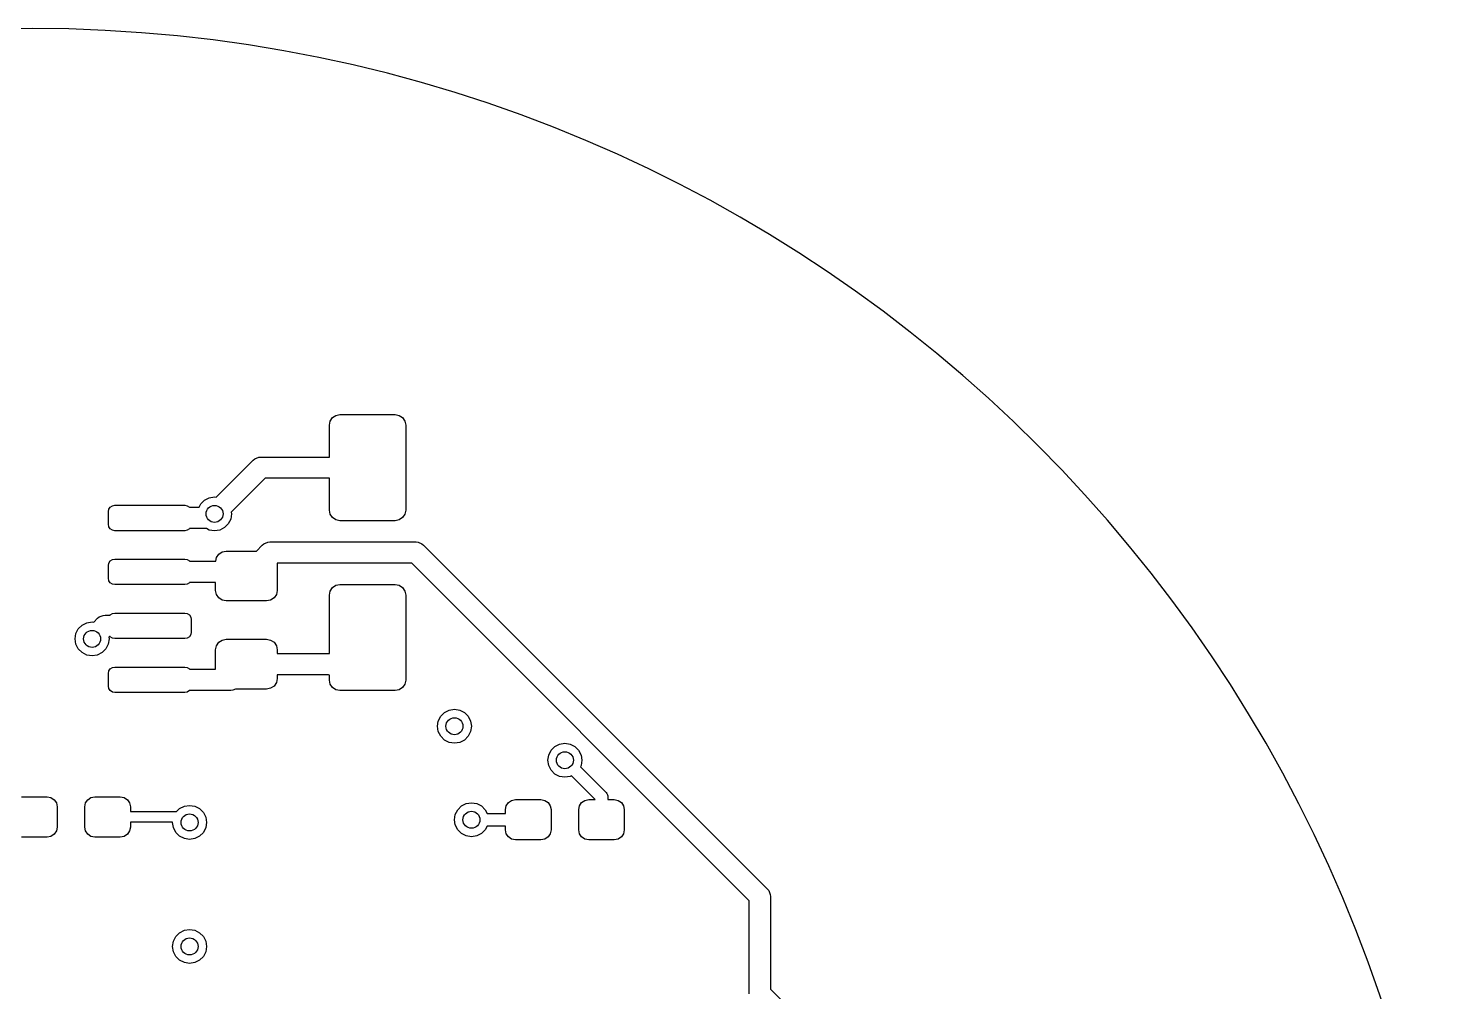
# Model space of a CAD drawing. Extents: x 116 to 183, y -110.2 to -37.6.
# Drawn here: x 149.37 to 182.95, y -60.24 to -37.57 of the extents above; entities that cross this region are included whole.
import ezdxf

# ---------------------------------------------------------------- set-up
doc = ezdxf.new("R2010")
doc.units = 0
doc.layers.add('BLACK', color=7, linetype='CONTINUOUS')

msp = doc.modelspace()

# ---------------------------------------------------------------- linework, layer by layer
at = {"layer": 'BLACK', "linetype": 'CONTINUOUS'}
for p, q in [((156.607329, -46.68003), (156.703, -46.661)), ((156.703, -46.661), (158.003, -46.661)), ((158.003, -46.661), (158.098671, -46.68003)), ((156.453, -46.911), (156.47203, -46.815329)), ((156.453, -47.661), (156.453, -46.911)), ((156.47203, -46.815329), (156.526223, -46.734223)), ((156.526223, -46.734223), (156.607329, -46.68003)), ((158.098671, -46.68003), (158.179777, -46.734223)), ((158.179777, -46.734223), (158.23397, -46.815329)), ((158.23397, -46.815329), (158.253, -46.911)), ((158.253, -46.911), (158.253, -48.911)), ((154.700108, -47.703132), (154.790228, -47.665803)), ((154.790228, -47.665803), (154.790237, -47.665803)), ((154.790237, -47.665803), (154.839, -47.661)), ((154.839, -47.661), (156.453, -47.661)), ((153.790095, -48.60635), (154.662224, -47.734223)), ((154.662224, -47.734223), (154.700108, -47.703132)), ((154.942553, -48.161), (154.143649, -48.959904)), ((156.453, -48.161), (154.942553, -48.161)), ((156.453, -48.911), (156.453, -48.161)), ((153.426393, -48.764886), (153.514886, -48.676393)), ((153.514886, -48.676393), (153.626393, -48.619577)), ((153.626393, -48.619577), (153.75, -48.6)), ((153.75, -48.6), (153.790095, -48.60635)), ((151.25, -48.945), (151.261418, -48.887597)), ((151.25, -49.245), (151.25, -48.945)), ((151.261418, -48.887597), (151.293934, -48.838934)), ((151.293934, -48.838934), (151.342597, -48.806418)), ((151.342597, -48.806418), (151.4, -48.795)), ((151.4, -48.795), (153.05, -48.795)), ((153.05, -48.795), (153.107403, -48.806418)), ((153.107403, -48.806418), (153.156066, -48.838934)), ((153.156066, -48.838934), (153.160119, -48.845)), ((153.160119, -48.845), (153.385573, -48.845)), ((153.385573, -48.845), (153.426393, -48.764886)), ((154.15, -49), (154.130423, -49.123607)), ((154.143649, -48.959904), (154.15, -49)), ((156.47203, -49.006671), (156.453, -48.911)), ((156.526223, -49.087777), (156.47203, -49.006671)), ((158.23397, -49.006671), (158.179777, -49.087777)), ((158.253, -48.911), (158.23397, -49.006671)), ((151.261418, -49.302403), (151.25, -49.245)), ((151.293934, -49.351066), (151.261418, -49.302403)), ((151.342597, -49.383582), (151.293934, -49.351066)), ((153.156066, -49.351066), (153.107403, -49.383582)), ((153.160119, -49.345), (153.156066, -49.351066)), ((153.556872, -49.345), (153.160119, -49.345)), ((153.626393, -49.380423), (153.556872, -49.345)), ((153.985114, -49.323607), (153.873607, -49.380423)), ((154.073607, -49.235114), (153.985114, -49.323607)), ((154.130423, -49.123607), (154.073607, -49.235114)), ((156.607329, -49.14197), (156.526223, -49.087777)), ((156.703, -49.161), (156.607329, -49.14197)), ((158.003, -49.161), (156.703, -49.161)), ((158.098671, -49.14197), (158.003, -49.161)), ((158.179777, -49.087777), (158.098671, -49.14197)), ((151.4, -49.395), (151.342597, -49.383582)), ((153.05, -49.395), (151.4, -49.395)), ((153.107403, -49.383582), (153.05, -49.395)), ((153.75, -49.4), (153.626393, -49.380423)), ((153.873607, -49.380423), (153.75, -49.4)), ((154.912608, -49.703132), (155.002728, -49.665803)), ((155.002728, -49.665803), (155.002737, -49.665803)), ((155.002737, -49.665803), (155.0515, -49.661)), ((155.0515, -49.661), (158.496, -49.661)), ((158.496, -49.661), (158.544773, -49.665804)), ((158.544773, -49.665804), (158.634893, -49.703133)), ((153.776989, -50.115), (153.79403, -50.029329)), ((153.79403, -50.029329), (153.848223, -49.948223)), ((153.848223, -49.948223), (153.929329, -49.89403)), ((153.929329, -49.89403), (154.025, -49.875)), ((154.025, -49.875), (154.733946, -49.875)), ((154.733946, -49.875), (154.874723, -49.734223)), ((154.874723, -49.734223), (154.912608, -49.703132)), ((158.634893, -49.703133), (158.634897, -49.703137)), ((158.634897, -49.703137), (158.672777, -49.734223)), ((158.672777, -49.734223), (166.769016, -57.830463)), ((151.25, -50.215), (151.261418, -50.157597)), ((151.25, -50.515), (151.25, -50.215)), ((151.261418, -50.157597), (151.293934, -50.108934)), ((151.293934, -50.108934), (151.342597, -50.076418)), ((151.342597, -50.076418), (151.4, -50.065)), ((151.4, -50.065), (153.05, -50.065)), ((153.05, -50.065), (153.107403, -50.076418)), ((153.107403, -50.076418), (153.156066, -50.108934)), ((153.156066, -50.108934), (153.160119, -50.115)), ((153.160119, -50.115), (153.776989, -50.115)), ((158.392446, -50.161), (155.225, -50.161)), ((155.225, -50.161), (155.225, -50.8)), ((166.34224, -58.110793), (158.392446, -50.161)), ((151.261418, -50.572403), (151.25, -50.515)), ((151.293934, -50.621066), (151.261418, -50.572403)), ((151.342597, -50.653582), (151.293934, -50.621066)), ((151.4, -50.665), (151.342597, -50.653582)), ((153.05, -50.665), (151.4, -50.665)), ((153.107403, -50.653582), (153.05, -50.665)), ((153.156066, -50.621066), (153.107403, -50.653582)), ((153.160119, -50.615), (153.156066, -50.621066)), ((153.775, -50.615), (153.160119, -50.615)), ((153.775, -50.8), (153.775, -50.615)), ((156.526223, -50.734223), (156.607329, -50.68003)), ((156.607329, -50.68003), (156.703, -50.661)), ((156.703, -50.661), (158.003, -50.661)), ((158.003, -50.661), (158.098671, -50.68003)), ((158.098671, -50.68003), (158.179777, -50.734223)), ((153.79403, -50.895671), (153.775, -50.8)), ((153.848223, -50.976777), (153.79403, -50.895671)), ((153.929329, -51.03097), (153.848223, -50.976777)), ((154.025, -51.05), (153.929329, -51.03097)), ((155.070671, -51.03097), (154.975, -51.05)), ((155.151777, -50.976777), (155.070671, -51.03097)), ((155.20597, -50.895671), (155.151777, -50.976777)), ((155.225, -50.8), (155.20597, -50.895671)), ((156.453, -50.911), (156.47203, -50.815329)), ((156.453, -52.2875), (156.453, -50.911)), ((156.47203, -50.815329), (156.526223, -50.734223)), ((158.179777, -50.734223), (158.23397, -50.815329)), ((158.23397, -50.815329), (158.253, -50.911)), ((158.253, -50.911), (158.253, -52.911)), ((151.289881, -51.385), (151.293934, -51.378934)), ((151.293934, -51.378934), (151.342597, -51.346418)), ((151.342597, -51.346418), (151.4, -51.335)), ((151.4, -51.335), (153.05, -51.335)), ((153.05, -51.335), (153.107403, -51.346418)), ((153.107403, -51.346418), (153.156066, -51.378934)), ((153.156066, -51.378934), (153.188582, -51.427597)), ((154.975, -51.05), (154.025, -51.05)), ((150.484577, -51.819393), (150.541393, -51.707886)), ((150.541393, -51.707886), (150.629886, -51.619393)), ((150.629886, -51.619393), (150.741393, -51.562577)), ((150.741393, -51.562577), (150.865, -51.543)), ((150.865, -51.543), (150.905095, -51.54935)), ((150.905095, -51.54935), (150.996223, -51.458223)), ((150.996223, -51.458223), (151.034108, -51.427132)), ((151.034108, -51.427132), (151.124228, -51.389803)), ((151.124228, -51.389803), (151.124237, -51.389803)), ((151.124237, -51.389803), (151.173, -51.385)), ((151.173, -51.385), (151.289881, -51.385)), ((153.188582, -51.427597), (153.2, -51.485)), ((153.2, -51.485), (153.2, -51.785)), ((150.465, -51.943), (150.484577, -51.819393)), ((150.484577, -52.066607), (150.465, -51.943)), ((151.265, -51.943), (151.245423, -52.066607)), ((151.276554, -51.885), (151.258649, -51.902904)), ((151.258649, -51.902904), (151.265, -51.943)), ((151.289881, -51.885), (151.276554, -51.885)), ((151.293934, -51.891066), (151.289881, -51.885)), ((151.342597, -51.923582), (151.293934, -51.891066)), ((151.4, -51.935), (151.342597, -51.923582)), ((153.05, -51.935), (151.4, -51.935)), ((153.107403, -51.923582), (153.05, -51.935)), ((153.156066, -51.891066), (153.107403, -51.923582)), ((153.188582, -51.842403), (153.156066, -51.891066)), ((153.2, -51.785), (153.188582, -51.842403)), ((153.79403, -52.104329), (153.848223, -52.023223)), ((153.848223, -52.023223), (153.929329, -51.96903)), ((153.929329, -51.96903), (154.025, -51.95)), ((154.025, -51.95), (154.975, -51.95)), ((154.975, -51.95), (155.070671, -51.96903)), ((155.070671, -51.96903), (155.151777, -52.023223)), ((155.151777, -52.023223), (155.20597, -52.104329)), ((150.541393, -52.178114), (150.484577, -52.066607)), ((150.629886, -52.266607), (150.541393, -52.178114)), ((150.741393, -52.323423), (150.629886, -52.266607)), ((150.865, -52.343), (150.741393, -52.323423)), ((150.988607, -52.323423), (150.865, -52.343)), ((151.100114, -52.266607), (150.988607, -52.323423)), ((151.188607, -52.178114), (151.100114, -52.266607)), ((151.245423, -52.066607), (151.188607, -52.178114)), ((153.775, -52.2), (153.79403, -52.104329)), ((153.775, -52.655), (153.775, -52.2)), ((155.20597, -52.104329), (155.225, -52.2)), ((155.225, -52.2), (155.225, -52.2875)), ((155.225, -52.2875), (156.453, -52.2875)), ((151.25, -52.755), (151.261418, -52.697597)), ((151.261418, -52.697597), (151.293934, -52.648934)), ((151.293934, -52.648934), (151.342597, -52.616418)), ((151.342597, -52.616418), (151.4, -52.605)), ((151.4, -52.605), (153.05, -52.605)), ((153.05, -52.605), (153.107403, -52.616418)), ((153.107403, -52.616418), (153.156066, -52.648934)), ((153.156066, -52.648934), (153.160119, -52.655)), ((153.160119, -52.655), (153.775, -52.655)), ((151.25, -53.055), (151.25, -52.755)), ((151.261418, -53.112403), (151.25, -53.055)), ((155.151777, -53.051777), (155.070671, -53.10597)), ((155.20597, -52.970671), (155.151777, -53.051777)), ((155.225, -52.875), (155.20597, -52.970671)), ((156.432646, -52.7875), (155.225, -52.7875)), ((155.225, -52.7875), (155.225, -52.875)), ((156.451228, -52.795197), (156.432646, -52.7875)), ((156.453, -52.795197), (156.451228, -52.795197)), ((156.453, -52.911), (156.453, -52.795197)), ((156.47203, -53.006671), (156.453, -52.911)), ((156.526223, -53.087777), (156.47203, -53.006671)), ((158.23397, -53.006671), (158.179777, -53.087777)), ((158.253, -52.911), (158.23397, -53.006671)), ((151.293934, -53.161066), (151.261418, -53.112403)), ((151.342597, -53.193582), (151.293934, -53.161066)), ((151.4, -53.205), (151.342597, -53.193582)), ((153.05, -53.205), (151.4, -53.205)), ((153.107403, -53.193582), (153.05, -53.205)), ((153.156066, -53.161066), (153.107403, -53.193582)), ((153.160119, -53.155), (153.156066, -53.161066)), ((154.1325, -53.155), (153.160119, -53.155)), ((154.181273, -53.150196), (154.1325, -53.155)), ((154.242101, -53.125), (154.181273, -53.150196)), ((154.975, -53.125), (154.242101, -53.125)), ((155.070671, -53.10597), (154.975, -53.125)), ((156.607329, -53.14197), (156.526223, -53.087777)), ((156.703, -53.161), (156.607329, -53.14197)), ((158.003, -53.161), (156.703, -53.161)), ((158.098671, -53.14197), (158.003, -53.161)), ((158.179777, -53.087777), (158.098671, -53.14197)), ((159.076393, -53.764886), (159.164886, -53.676393)), ((159.164886, -53.676393), (159.276393, -53.619577)), ((159.276393, -53.619577), (159.4, -53.6)), ((159.4, -53.6), (159.523607, -53.619577)), ((159.523607, -53.619577), (159.635114, -53.676393)), ((159.635114, -53.676393), (159.723607, -53.764886)), ((159, -54), (159.019577, -53.876393)), ((159.019577, -54.123607), (159, -54)), ((159.019577, -53.876393), (159.076393, -53.764886)), ((159.723607, -53.764886), (159.780423, -53.876393)), ((159.780423, -53.876393), (159.8, -54)), ((159.8, -54), (159.780423, -54.123607)), ((159.076393, -54.235114), (159.019577, -54.123607)), ((159.164886, -54.323607), (159.076393, -54.235114)), ((159.276393, -54.380423), (159.164886, -54.323607)), ((159.4, -54.4), (159.276393, -54.380423)), ((159.523607, -54.380423), (159.4, -54.4)), ((159.635114, -54.323607), (159.523607, -54.380423)), ((159.723607, -54.235114), (159.635114, -54.323607)), ((159.780423, -54.123607), (159.723607, -54.235114)), ((161.876393, -54.419577), (162, -54.4)), ((162, -54.4), (162.123607, -54.419577)), ((161.6, -54.8), (161.619577, -54.676393)), ((161.619577, -54.676393), (161.676393, -54.564886)), ((161.676393, -54.564886), (161.764886, -54.476393)), ((161.764886, -54.476393), (161.876393, -54.419577)), ((162.123607, -54.419577), (162.235114, -54.476393)), ((162.235114, -54.476393), (162.323607, -54.564886)), ((162.323607, -54.564886), (162.380423, -54.676393)), ((162.380423, -54.676393), (162.4, -54.8)), ((161.619577, -54.923607), (161.6, -54.8)), ((161.676393, -55.035114), (161.619577, -54.923607)), ((161.764886, -55.123607), (161.676393, -55.035114)), ((162.380423, -54.923607), (162.36534, -54.953208)), ((162.36534, -54.953208), (162.968566, -55.556434)), ((162.4, -54.8), (162.380423, -54.923607)), ((161.876393, -55.180423), (161.764886, -55.123607)), ((162, -55.2), (161.876393, -55.180423)), ((162.123607, -55.180423), (162, -55.2)), ((162.153208, -55.16534), (162.123607, -55.180423)), ((162.7125, -55.724632), (162.153208, -55.16534)), ((149.2055, -55.659), (149.8055, -55.659)), ((149.8055, -55.659), (149.896387, -55.677079)), ((149.896387, -55.677079), (149.973438, -55.728562)), ((149.973438, -55.728562), (150.024921, -55.805613)), ((150.711079, -55.805613), (150.762562, -55.728562)), ((150.762562, -55.728562), (150.839613, -55.677079)), ((150.839613, -55.677079), (150.9305, -55.659)), ((150.9305, -55.659), (151.5305, -55.659)), ((151.5305, -55.659), (151.621387, -55.677079)), ((151.621387, -55.677079), (151.698438, -55.728562)), ((151.698438, -55.728562), (151.749921, -55.805613)), ((160.669562, -55.794562), (160.746613, -55.743079)), ((160.746613, -55.743079), (160.8375, -55.725)), ((160.8375, -55.725), (161.4375, -55.725)), ((161.4375, -55.725), (161.528387, -55.743079)), ((161.528387, -55.743079), (161.605438, -55.794562)), ((162.394562, -55.794562), (162.471613, -55.743079)), ((162.471613, -55.743079), (162.5625, -55.725)), ((162.5625, -55.725), (162.7125, -55.725)), ((162.7125, -55.725), (162.7125, -55.724632)), ((162.968566, -55.556434), (162.987221, -55.579164)), ((162.987221, -55.579164), (163.003057, -55.617399)), ((163.003057, -55.617399), (163.009618, -55.633236)), ((163.009618, -55.633236), (163.0125, -55.6625)), ((163.0125, -55.6625), (163.0125, -55.725)), ((163.0125, -55.725), (163.1625, -55.725)), ((163.1625, -55.725), (163.253387, -55.743079)), ((163.253387, -55.743079), (163.330438, -55.794562)), ((150.024921, -55.805613), (150.043, -55.8965)), ((150.043, -55.8965), (150.043, -56.3715)), ((150.693, -55.8965), (150.711079, -55.805613)), ((150.693, -56.3715), (150.693, -55.8965)), ((151.749921, -55.805613), (151.768, -55.8965)), ((151.768, -55.8965), (151.768, -56.009)), ((151.768, -56.009), (152.856843, -56.009)), ((152.856843, -56.009), (152.926886, -55.938957)), ((152.926886, -55.938957), (153.038393, -55.882141)), ((153.038393, -55.882141), (153.162, -55.862564)), ((153.162, -55.862564), (153.285607, -55.882141)), ((153.285607, -55.882141), (153.397114, -55.938957)), ((153.397114, -55.938957), (153.485607, -56.02745)), ((153.485607, -56.02745), (153.542423, -56.138957)), ((159.4, -56.2), (159.419577, -56.076393)), ((159.419577, -56.076393), (159.476393, -55.964886)), ((159.476393, -55.964886), (159.564886, -55.876393)), ((159.564886, -55.876393), (159.676393, -55.819577)), ((159.676393, -55.819577), (159.8, -55.8)), ((159.8, -55.8), (159.923607, -55.819577)), ((159.923607, -55.819577), (160.035114, -55.876393)), ((160.035114, -55.876393), (160.123607, -55.964886)), ((160.123607, -55.964886), (160.166975, -56.05)), ((160.166975, -56.05), (160.6, -56.05)), ((160.6, -55.9625), (160.618079, -55.871613)), ((160.6, -56.05), (160.6, -55.9625)), ((160.618079, -55.871613), (160.669562, -55.794562)), ((161.605438, -55.794562), (161.656921, -55.871613)), ((161.656921, -55.871613), (161.675, -55.9625)), ((161.675, -55.9625), (161.675, -56.4375)), ((162.325, -55.9625), (162.343079, -55.871613)), ((162.325, -56.4375), (162.325, -55.9625)), ((162.343079, -55.871613), (162.394562, -55.794562)), ((163.330438, -55.794562), (163.381921, -55.871613)), ((163.381921, -55.871613), (163.4, -55.9625)), ((163.4, -55.9625), (163.4, -56.4375)), ((150.043, -56.3715), (150.024921, -56.462387)), ((150.711079, -56.462387), (150.693, -56.3715)), ((151.768, -56.3715), (151.749921, -56.462387)), ((152.762564, -56.259), (151.768, -56.259)), ((151.768, -56.259), (151.768, -56.3715)), ((152.762, -56.262564), (152.762564, -56.259)), ((152.781577, -56.386171), (152.762, -56.262564)), ((152.838393, -56.497678), (152.781577, -56.386171)), ((153.542423, -56.386171), (153.485607, -56.497678)), ((153.542423, -56.138957), (153.562, -56.262564)), ((153.562, -56.262564), (153.542423, -56.386171)), ((159.419577, -56.323607), (159.4, -56.2)), ((159.476393, -56.435114), (159.419577, -56.323607)), ((160.166975, -56.35), (160.123607, -56.435114)), ((160.6, -56.35), (160.166975, -56.35)), ((160.6, -56.4375), (160.6, -56.35)), ((149.8055, -56.609), (149.2055, -56.609)), ((149.896387, -56.590921), (149.8055, -56.609)), ((149.973438, -56.539438), (149.896387, -56.590921)), ((150.024921, -56.462387), (149.973438, -56.539438)), ((150.762562, -56.539438), (150.711079, -56.462387)), ((150.839613, -56.590921), (150.762562, -56.539438)), ((150.9305, -56.609), (150.839613, -56.590921)), ((151.5305, -56.609), (150.9305, -56.609)), ((151.621387, -56.590921), (151.5305, -56.609)), ((151.698438, -56.539438), (151.621387, -56.590921)), ((151.749921, -56.462387), (151.698438, -56.539438)), ((152.926886, -56.586171), (152.838393, -56.497678)), ((153.038393, -56.642987), (152.926886, -56.586171)), ((153.162, -56.662564), (153.038393, -56.642987)), ((153.285607, -56.642987), (153.162, -56.662564)), ((153.397114, -56.586171), (153.285607, -56.642987)), ((153.485607, -56.497678), (153.397114, -56.586171)), ((159.564886, -56.523607), (159.476393, -56.435114)), ((159.676393, -56.580423), (159.564886, -56.523607)), ((159.8, -56.6), (159.676393, -56.580423)), ((159.923607, -56.580423), (159.8, -56.6)), ((160.035114, -56.523607), (159.923607, -56.580423)), ((160.123607, -56.435114), (160.035114, -56.523607)), ((160.618079, -56.528387), (160.6, -56.4375)), ((160.669562, -56.605438), (160.618079, -56.528387)), ((160.746613, -56.656921), (160.669562, -56.605438)), ((160.8375, -56.675), (160.746613, -56.656921)), ((161.4375, -56.675), (160.8375, -56.675)), ((161.528387, -56.656921), (161.4375, -56.675)), ((161.605438, -56.605438), (161.528387, -56.656921)), ((161.656921, -56.528387), (161.605438, -56.605438)), ((161.675, -56.4375), (161.656921, -56.528387)), ((162.343079, -56.528387), (162.325, -56.4375)), ((162.394562, -56.605438), (162.343079, -56.528387)), ((162.471613, -56.656921), (162.394562, -56.605438)), ((162.5625, -56.675), (162.471613, -56.656921)), ((163.1625, -56.675), (162.5625, -56.675)), ((163.253387, -56.656921), (163.1625, -56.675)), ((163.330438, -56.605438), (163.253387, -56.656921)), ((163.381921, -56.528387), (163.330438, -56.605438)), ((163.4, -56.4375), (163.381921, -56.528387)), ((166.769016, -57.830463), (166.800102, -57.868342)), ((166.800102, -57.868342), (166.800107, -57.868347)), ((166.800107, -57.868347), (166.837436, -57.958467)), ((166.837436, -57.958467), (166.84224, -58.00724)), ((166.84224, -58.00724), (166.84224, -60.190764)), ((166.34224, -60.294318), (166.34224, -58.110793)), ((152.762, -59.182), (152.781577, -59.058393)), ((152.781577, -59.058393), (152.838393, -58.946886)), ((152.838393, -58.946886), (152.926886, -58.858393)), ((152.926886, -58.858393), (153.038393, -58.801577)), ((153.038393, -58.801577), (153.162, -58.782)), ((153.162, -58.782), (153.285607, -58.801577)), ((153.285607, -58.801577), (153.397114, -58.858393)), ((153.397114, -58.858393), (153.485607, -58.946886)), ((153.485607, -58.946886), (153.542423, -59.058393)), ((153.542423, -59.058393), (153.562, -59.182)), ((152.781577, -59.305607), (152.762, -59.182)), ((152.838393, -59.417114), (152.781577, -59.305607)), ((152.926886, -59.505607), (152.838393, -59.417114)), ((153.485607, -59.417114), (153.397114, -59.505607)), ((153.542423, -59.305607), (153.485607, -59.417114)), ((153.562, -59.182), (153.542423, -59.305607)), ((153.038393, -59.562423), (152.926886, -59.505607)), ((153.162, -59.582), (153.038393, -59.562423)), ((153.285607, -59.562423), (153.162, -59.582)), ((153.397114, -59.505607), (153.285607, -59.562423)), ((166.84224, -60.190764), (169.624725, -62.97325))]:
    msp.add_line(p, q, dxfattribs=at)
at = {"layer": 'BLACK'}
for centre in [(153.75, -49), (150.865, -51.943), (159.4, -54), (162, -54.8), (153.162, -56.262564), (159.8, -56.2), (153.162, -59.182)]:
    msp.add_circle(centre, 0.2, dxfattribs=at)
msp.add_arc((149.450502, -71.074296), 33.5, 0, 180, dxfattribs=at)

doc.saveas('drawing.dxf')
